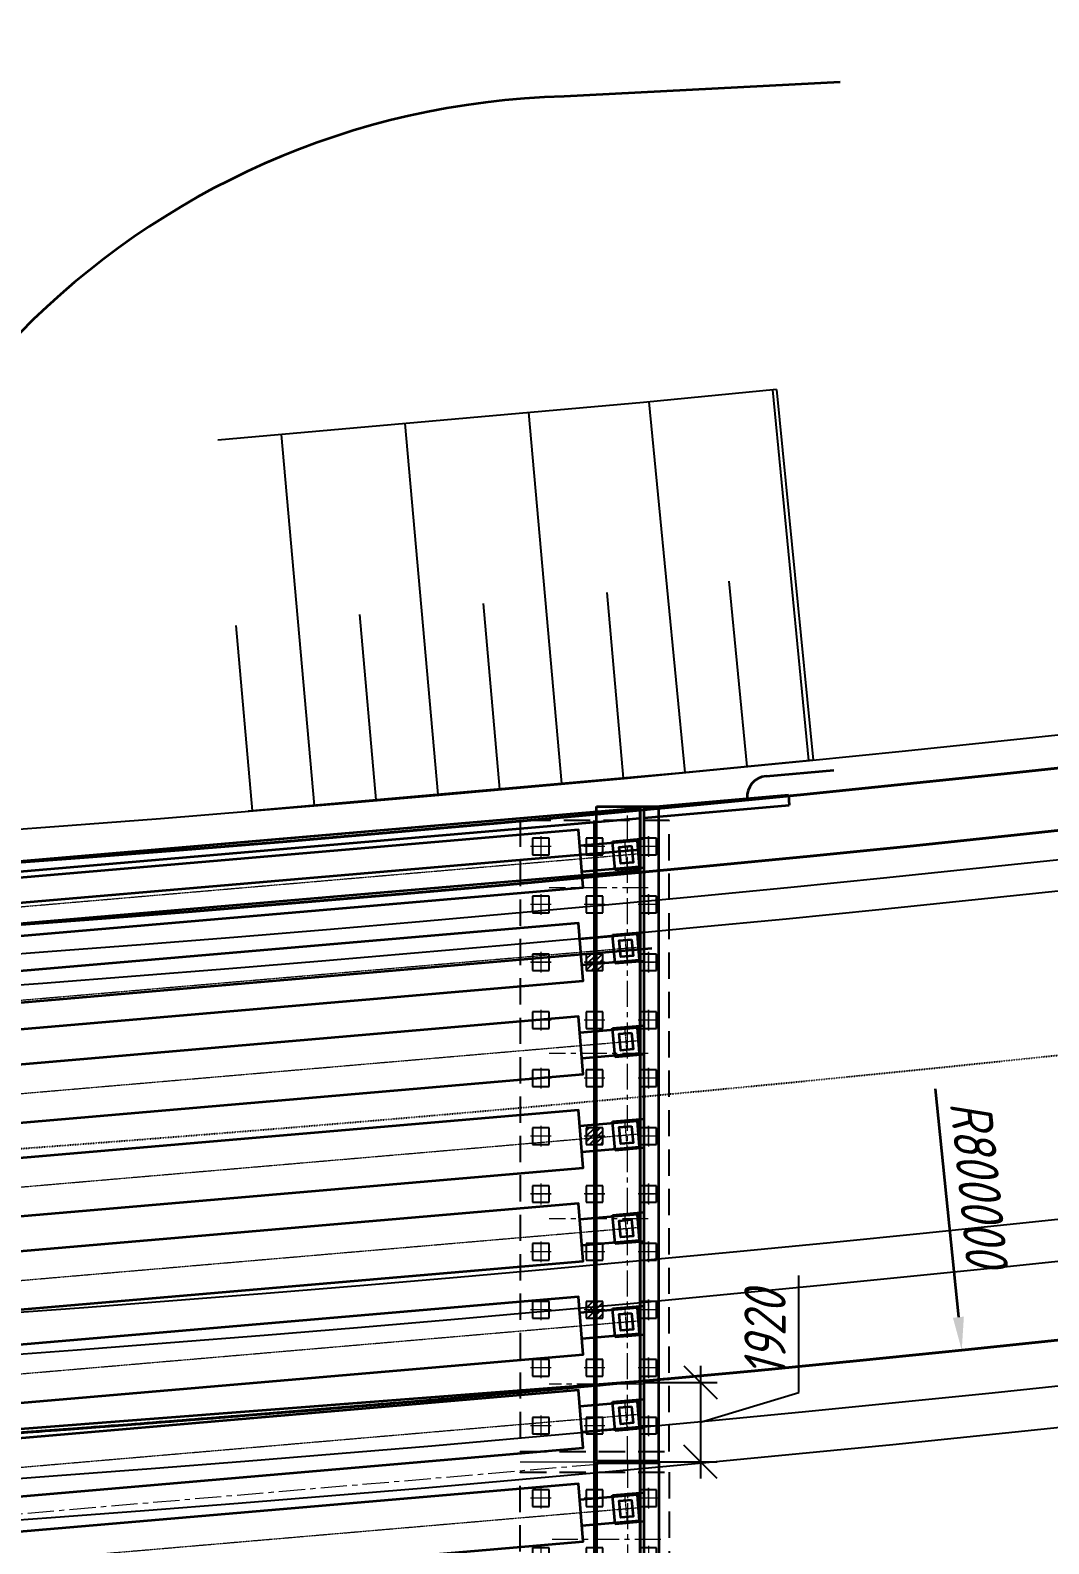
# Model space of a CAD drawing. Header units: millimetres. Extents: x 263685 to 14136308, y -2404013 to 2433772.
# Drawn here: x 6911877 to 6936498, y -669483 to -632901 of the extents above; entities that cross this region are included whole.
import ezdxf
from ezdxf import colors
from ezdxf.entities.mleader import LeaderData, LeaderLine
from ezdxf.math import Vec2, Vec3

# ---------------------------------------------------------------- set-up
doc = ezdxf.new("R2010")
doc.units = ezdxf.units.MM
for name, pattern in [('15-15', [6, 1.5, -3, 1.5]), ('CENTER', [50.8, 31.75, -6.35, 6.35, -6.35]), ('DASHED', [7, 5, -2, 0]), ('невидимая', [9.525, 6.35, -3.175]), ('осевая', [2, 1.25, -0.25, 0.25, -0.25])]:
    doc.linetypes.add(name, pattern=pattern)
for name, color, linetype, lineweight in [('1-Бетон', 106, 'Continuous', 35), ('1-Оси', 1, 'CENTER', 20), ('ИС_Выноски', 3, 'Continuous', 18), ('ИС_Ось', 3, 'осевая', 18)]:
    doc.layers.add(name, color=color, linetype=linetype, lineweight=lineweight)
doc.layers.add('_Defpoints', color=8, linetype='Continuous', plot=False)
for name, color, linetype in [('_Размер', 7, 'Continuous'), ('ИС_Невидимая', 4, 'невидимая'), ('Основное направление 30.05.Верх покрытия', 7, 'Continuous'), ('Основное направление 30.05.Ось трассы', 7, 'Continuous'), ('Основное направление 30.05.Проектные откосы', 84, 'Continuous'), ('Ось_петли_новый план.Верх покрытия', 7, 'Continuous'), ('Петля 1 ось справа.Верх покрытия', 7, 'Continuous'), ('Штриховая', 7, 'Continuous')]:
    doc.layers.add(name, color=color, linetype=linetype)
doc.styles.add('0', font='isocpeur.ttf', dxfattribs={"width": 0.8, "oblique": 15})
doc.styles.add('ISOCPEUR', font='isocpeur.ttf', dxfattribs={"width": 0.8, "oblique": 15, "height": 2.5})
doc.dimstyles.new('М400нов', dxfattribs={"dimscale": 400, "dimtxt": 2.5, "dimasz": 2, "dimexe": 1, "dimexo": 1, "dimgap": 0.8, "dimtad": 1, "dimdec": 0, "dimzin": 0, "dimdsep": 46, "dimtxsty": '0', "dimblk": 'OBLIQUE', "dimcen": 0.09, "dimdle": 1, "dimclrd": 256, "dimclre": 256, "dimclrt": 256, "dimadec": 4, "dimazin": 0, "dimtfac": 1, "dimtdec": 0, "dimtmove": 1, "dimatfit": 2, "dimfxl": 1, "dimtolj": 1, "dimtzin": 0, "dimlwd": -1, "dimarcsym": 0})

# ---------------------------------------------------------------- blocks, each defined once
blk = doc.blocks.new('A$CE046341B')
at = {"layer": 'Основное направление 30.05.Проектные откосы'}
for p, q in [((6236211.419, 5216944.379, 16.159), (6236205.332, 5216937.75, 16.159)), ((6236212.524, 5216943.365, 16.159), (6236209.48, 5216940.05, 16.159)), ((6236213.629, 5216942.35, 16.159), (6236207.541, 5216935.721, 16.159)), ((6236214.726, 5216941.327, 16.159), (6236211.653, 5216938.039, 16.159)), ((6236215.822, 5216940.303, 16.159), (6236209.676, 5216933.727, 16.159)), ((6236216.917, 5216939.278, 16.159), (6236213.845, 5216935.991, 16.159)), ((6236218.013, 5216938.254, 16.159), (6236211.868, 5216931.679, 16.159)), ((6236219.109, 5216937.23, 16.159), (6236216.037, 5216933.942, 16.159)), ((6236220.205, 5216936.206, 16.159), (6236214.06, 5216929.63, 16.159)), ((6236221.301, 5216935.181, 16.159), (6236218.228, 5216931.894, 16.159))]:
    blk.add_line(p, q, dxfattribs=at)
at = {"layer": 'Основное направление 30.05.Проектные откосы', "linetype": 'Continuous', "flags": 128}
for points in [[(6236205.264, 5216937.813), (6236211.339, 5216944.453), (6236213.746, 5216942.243), (6236221.381, 5216935.107)], [(6236205.264, 5216937.813), (6236205.265, 5216937.811), (6236207.644, 5216935.627), (6236215.192, 5216928.573)]]:
    blk.add_lwpolyline(points, dxfattribs=at)
blk = doc.blocks.new('дорога план')
at = {"layer": 'Основное направление 30.05.Верх покрытия', "color": 84, "flags": 128}
blk.add_lwpolyline([(-265125, 81028, 0.025264), (-191155, 52344, 0.186442), (374243, 80227)], format="xyb", dxfattribs=at)
at = {"layer": 'Основное направление 30.05.Верх покрытия', "color": 6, "flags": 128}
for points in [[(-265125, 77743, 0.024838), (-192097, 49496, 0.186005), (374243, 76946)], [(-265125, 67192, 0.023497), (-195127, 40334, 0.184624), (374243, 66407)], [(-265125, 63916, 0.023087), (-196068, 37485, 0.184202), (374243, 63136)]]:
    blk.add_lwpolyline(points, format="xyb", dxfattribs=at)
at = {"layer": 'Основное направление 30.05.Верх покрытия', "color": 5, "flags": 128}
for points in [[(-265125, 76921, 0.024735), (-192332, 48784, 0.185896), (374243, 76126)], [(374243, 67498, -0.184765), (-194813, 41283, -0.023634), (-265125, 68284, -0.023634)], [(-265125, 62822, 0.022954), (-196382, 36536, 0.184063), (374243, 62046)]]:
    blk.add_lwpolyline(points, format="xyb", dxfattribs=at)
at = {"layer": 'Основное направление 30.05.Ось трассы', "color": 1, "lineweight": 40, "flags": 128}
blk.add_lwpolyline([(-265125, 65117, 0.208487), (374243, 64335)], format="xyb", dxfattribs=at)
at = {"layer": 'Ось_петли_новый план.Верх покрытия', "color": 5, "linetype": 'DASHED', "flags": 128}
blk.add_lwpolyline([(134781, -8031, -0.065719), (-77117, -1002)], format="xyb", dxfattribs=at)
at = {"layer": 'Петля 1 ось справа.Верх покрытия', "color": 5, "linetype": '15-15', "flags": 128}
for points in [[(-265125, 72600, 0.024182), (-193572, 45033, 0.185328), (374243, 71810)], [(-265125, 58518, 0.022417), (-197623, 32786, 0.183514), (374243, 57743)]]:
    blk.add_lwpolyline(points, format="xyb", dxfattribs=at)
at = {"color": 7, "linetype": 'Continuous', "lineweight": -3, "xscale": 1000.000000000001, "yscale": 1000.000000000001, "zscale": 1000.000000000001, "rotation": 228.0647678918259}
blk.add_blockref('A$CE046341B', (286841929, 8125571085), dxfattribs=at)
blk = doc.blocks.new('Б24 план')
at = {"layer": '1-Бетон'}
blk.add_lwpolyline([(1400, -700), (22600, -700), (22600, 700), (1400, 700)], close=True, dxfattribs=at)
for points in [[(1400, -310), (0, -310), (0, 310), (1400, 310)], [(22600, -310), (24000, -310), (24000, 310), (22600, 310)]]:
    blk.add_lwpolyline(points, dxfattribs=at)
at = {"layer": 'ИС_Ось', "color": 3, "ltscale": 20}
for points in [[(300, -310), (300, 310)], [(23700, -310), (23700, 310)], [(0, 0), (24000, 0)]]:
    blk.add_lwpolyline(points, dxfattribs=at)
blk = doc.blocks.new('*U1467')
at = {"rotation": 4.910079921255813}
blk.add_blockref('Б24 план', (-11956, -1027), dxfattribs=at)
blk = doc.blocks.new('*U1468')
at = {"layer": '_Defpoints', "color": 0, "linetype": 'ByBlock', "lineweight": -2, "transparency": 16777216}
for p in [(0, 0), (0, -2258), (0, -4516), (0, -6774), (0, -9032), (0, -11290), (0, -13548), (0, -15806), (0, -18064), (0, -20322), (0, -22580), (0, -24838), (0, -27096), (0, -29354)]:
    blk.add_blockref('*U1467', p, dxfattribs=at)
blk = doc.blocks.new('_None')
blk = doc.blocks.new('*U1423')
at = {"layer": 'ИС_Невидимая', "ltscale": 20}
blk.add_lwpolyline([(0.2, 0.2), (-0.2, 0.2), (-0.2, -0.2), (0.2, -0.2), (0.2, 0.2)], dxfattribs=at)
at = {"layer": 'ИС_Ось', "ltscale": 50}
for points in [[(0.25, 0), (-0.25, 0)], [(0, 0.25), (0, -0.25)]]:
    blk.add_lwpolyline(points, dxfattribs=at)
blk = doc.blocks.new('*U1424')
at = {"color": 0, "linetype": 'ByBlock', "lineweight": -2, "transparency": 16777216}
for p in [(0, 0), (1.3, 0), (2.6, 0), (0, -1.4), (1.3, -1.4), (2.6, -1.4), (0, -2.8), (1.3, -2.8), (2.6, -2.8), (0, -4.2), (1.3, -4.2), (2.6, -4.2), (0, -5.6), (1.3, -5.6), (2.6, -5.6), (0, -7), (1.3, -7), (2.6, -7), (0, -8.4), (1.3, -8.4), (2.6, -8.4), (0, -9.8), (1.3, -9.8), (2.6, -9.8), (0, -11.2), (1.3, -11.2), (2.6, -11.2), (0, -12.6), (1.3, -12.6), (2.6, -12.6), (0, -14), (1.3, -14), (2.6, -14)]:
    blk.add_blockref('*U1423', p, dxfattribs=at)
blk = doc.blocks.new('*U1425')
at = {"layer": 'ИС_Невидимая', "ltscale": 20}
blk.add_lwpolyline([(0.2, 0.2), (-0.2, 0.2), (-0.2, -0.2), (0.2, -0.2), (0.2, 0.2)], dxfattribs=at)
at = {"layer": 'ИС_Ось', "ltscale": 50}
for points in [[(0.25, 0), (-0.25, 0)], [(0, 0.25), (0, -0.25)]]:
    blk.add_lwpolyline(points, dxfattribs=at)
blk = doc.blocks.new('*U1426')
at = {"color": 0, "linetype": 'ByBlock', "lineweight": -2, "transparency": 16777216}
for p in [(0, 0), (1.3, 0), (2.6, 0), (0, -1.4), (1.3, -1.4), (2.6, -1.4), (0, -2.8), (1.3, -2.8), (2.6, -2.8), (0, -4.2), (1.3, -4.2), (2.6, -4.2), (0, -5.6), (1.3, -5.6), (2.6, -5.6), (0, -7), (1.3, -7), (2.6, -7), (0, -8.4), (1.3, -8.4), (2.6, -8.4), (0, -9.8), (1.3, -9.8), (2.6, -9.8), (0, -11.2), (1.3, -11.2), (2.6, -11.2), (0, -12.6), (1.3, -12.6), (2.6, -12.6), (0, -14), (1.3, -14), (2.6, -14)]:
    blk.add_blockref('*U1425', p, dxfattribs=at)
blk = doc.blocks.new('св поле кальм пл')
at = {"layer": 'Штриховая'}
h = blk.add_hatch(dxfattribs=at)
h.set_pattern_fill('ANSI31', color=256, scale=0.03)
h.set_pattern_definition([(176.87772, (12.32287, 38.47471), (-0.00518798, -0.09510861), [])])
h.paths.add_polyline_path([(-64.689, 61.229), (-64.956, 61.527), (-64.659, 61.794), (-64.392, 61.496)])
h = blk.add_hatch(dxfattribs=at)
h.set_pattern_fill('ANSI31', color=256, scale=0.03)
h.set_pattern_definition([(176.87772, (15.45008, 41.27837), (-0.00518798, -0.09510861), [])])
h.paths.add_polyline_path([(-67.817, 58.425), (-68.084, 58.723), (-67.786, 58.99), (-67.519, 58.692)])
h = blk.add_hatch(dxfattribs=at)
h.set_pattern_fill('ANSI31', color=256, scale=0.03)
h.set_pattern_definition([(176.87772, (18.57729, 44.08204), (-0.00518798, -0.09510861), [])])
h.paths.add_polyline_path([(-70.944, 55.621), (-71.211, 55.919), (-70.913, 56.186), (-70.646, 55.888)])
at = {"layer": '1-Бетон', "color": 1}
blk.add_line((-50.397, 74.311), (-73.479, 53.618), dxfattribs=at)
at = {"layer": 'ИС_Невидимая', "ltscale": 0.1}
for points in [[(-62.953, 65.472), (-51.598, 75.652), (-49.195, 72.971), (-60.55, 62.791), (-62.953, 65.472)], [(-63.325, 65.138), (-74.68, 54.958), (-72.277, 52.278), (-60.922, 62.458), (-63.325, 65.138)]]:
    blk.add_lwpolyline(points, dxfattribs=at)
at = {"layer": 'ИС_Ось', "color": 3, "ltscale": 500}
blk.add_lwpolyline([(-73.479, 53.618), (-50.397, 74.312)], dxfattribs=at)
at = {"layer": 'ИС_Ось', "color": 1, "ltscale": 500}
blk.add_lwpolyline([(-60.736, 62.624), (-63.139, 65.305)], dxfattribs=at)
at = {"layer": 'ИС_Ось', "color": 1, "lineweight": 40, "ltscale": 2, "true_color": 0xff0000, "flags": 128}
blk.add_lwpolyline([(34.634, -46.806, 0.046583), (-64.636, 63.963, 0.046583)], format="xyb", dxfattribs=at)
at = {"color": 1, "rotation": 131.8774809}
for name, p in [('*U1426', (-60.418, 63.581)), ('*U1424', (-72.146, 53.067))]:
    blk.add_blockref(name, p, dxfattribs=at)
blk = doc.blocks.new('*D295')
at = {"layer": '1-Бетон', "transparency": 16777216}
blk.add_line((6933750, -658489), (6934314, -664008), dxfattribs=at)
blk.add_solid([(6934447, -663994), (6934182, -664022), (6934396, -664804)], dxfattribs=at)
at = {"layer": 'Defpoints', "color": 0, "transparency": 16777216}
for p in [(6853074, 131052), (6934396, -664804)]:
    blk.add_point(p, dxfattribs=at)
at = {"layer": '1-Бетон', "transparency": 16777216, "insert": (6934808, -660767), "char_height": 1000, "attachment_point": 5, "rotation": 275.8344, "style": '0'}
blk.add_mtext('\\A1;R800000', dxfattribs=at)
blk = doc.blocks.new('_OBLIQUE')
at = {"color": 0, "linetype": 'ByBlock', "lineweight": -2}
blk.add_line((0.5, 0.5), (-0.5, -0.5), dxfattribs=at)
blk = doc.blocks.new('*D1449')
at = {"layer": '_Размер', "transparency": 16777216}
for p, q in [((6930459, -665831), (6930459, -663003)), ((6928079, -665184), (6928079, -667905)), ((6928079, -666545), (6930459, -665831))]:
    blk.add_line(p, q, dxfattribs=at)
at = {"layer": '_Размер', "lineweight": -2, "transparency": 16777216}
for p, q in [((6926719, -665584), (6928479, -665584)), ((6925919, -667505), (6928479, -667505))]:
    blk.add_line(p, q, dxfattribs=at)
at = {"layer": 'Defpoints', "color": 0, "transparency": 16777216}
for p in [(6926319, -665584), (6925519, -667505), (6928079, -667505)]:
    blk.add_point(p, dxfattribs=at)
at = {"layer": '_Размер', "transparency": 16777216, "xscale": 800, "yscale": 800, "zscale": 800}
for p, rotation in [((6928079, -665584), 90), ((6928079, -667505), 270)]:
    blk.add_blockref('_OBLIQUE', p, dxfattribs=dict(at, rotation=rotation))
at = {"layer": '_Размер', "transparency": 16777216, "insert": (6929639, -664417), "char_height": 1000, "attachment_point": 5, "rotation": 90, "style": '0'}
blk.add_mtext('\\A1;1920', dxfattribs=at)
blk = doc.blocks.new('мост план кальмиус')
at = {"layer": '1-Бетон', "color": 5}
for p, q in [((72880.2, 16441.1), (73645.4, 16506.9)), ((72940.2, 15743.7), (72880.2, 16441.1)), ((73645.4, 15804.3), (72940.2, 15743.7)), ((72880.2, 14183.1), (73645.4, 14248.9)), ((72940.2, 13485.7), (72880.2, 14183.1)), ((73645.4, 13546.3), (72940.2, 13485.7)), ((72880.2, 11925.1), (73645.4, 11990.9)), ((72940.2, 11227.7), (72880.2, 11925.1)), ((73645.4, 11288.3), (72940.2, 11227.7)), ((72880.2, 9667.1), (73645.4, 9732.9)), ((72940.2, 8969.7), (72880.2, 9667.1)), ((73645.4, 9030.3), (72940.2, 8969.7)), ((72880.2, 7409.1), (73645.4, 7474.9)), ((72940.2, 6711.7), (72880.2, 7409.1)), ((73645.4, 6772.3), (72940.2, 6711.7)), ((72880.2, 5151.1), (73645.4, 5216.9)), ((72940.2, 4453.7), (72880.2, 5151.1)), ((73645.4, 4514.3), (72940.2, 4453.7)), ((72880.2, 2893.1), (73645.4, 2958.9)), ((72940.2, 2195.7), (72880.2, 2893.1)), ((73645.4, 2256.3), (72940.2, 2195.7)), ((72880.2, 635.1), (73645.4, 700.9)), ((72940.2, -62.3), (72880.2, 635.1)), ((73645.4, -1.7), (72940.2, -62.3))]:
    blk.add_line(p, q, dxfattribs=at)
at = {"layer": '1-Бетон', "color": 3}
blk.add_line((72495.4, 1417.6), (73995.4, 1417.6), dxfattribs=at)
at = {"layer": '1-Бетон'}
for points in [[(78386.5, 34792.2), (71714.6, 34446.9)], [(76590.5, 18019.1), (78230.2, 18162.6)], [(73645.5, 17259.6), (77132.2, 17564.6)], [(77132.2, 17564.6), (77153.9, 17315.6)], [(-73548, 17251), (-48683.5, 15114.9), (-16232.3, 13749.2), (16229.7, 13749.2), (48680.9, 15114.9), (73545.4, 17251)], [(73545.4, -14311.1), (73545.4, 17251)], [(73645.4, -14302.5), (73645.4, 17259.6)], [(73645.5, 17008.6), (77153.9, 17315.6)], [(-15101.7, 13499.2), (16235, 13499.2), (48696.9, 14865.4), (73545.4, 17000.1)], [(73544.5, 1469.8), (73644.5, 1469.8)]]:
    blk.add_lwpolyline(points, dxfattribs=at)
at = {"layer": '1-Бетон', "color": 4}
for points in [[(49569.5, 15191.3), (73545.4, 17251), (73545.4, -14311.1), (50601.3, -16282.2), (49569.5, -16325.6), (49569.5, 15191.3)], [(-15101.7, 12749.2), (16250.7, 12749.2), (48744.8, 14116.7), (73545.4, 16247.3)], [(-15101.7, 12249.2), (16261.3, 12249.2), (48776.7, 13617.6), (73545.4, 15745.5)], [(49856.3, 11799.8), (73832.1, 13859.6)], [(73499.4, 3383.5), (49570.5, 1537.2)]]:
    blk.add_lwpolyline(points, dxfattribs=at)
at = {"layer": '1-Бетон', "color": 3}
for points in [[(72495.4, 1467.6), (72495.6, 17287.6)], [(72495.6, 17287.6), (73995.6, 17287.8)], [(73995.4, 1467.6), (73995.6, 17287.8)], [(72495.4, 1467.6), (73995.4, 1467.6)], [(72495.4, 1417.6), (72495.6, -14402.4)], [(73995.4, 1417.6), (73995.6, -14402.4)]]:
    blk.add_lwpolyline(points, dxfattribs=at)
at = {"layer": '1-Бетон', "color": 5}
for points in [[(73341.4, 16330.2), (73375.7, 15931.7), (73076.8, 15906), (73042.5, 16304.5), (73341.4, 16330.2)], [(73341.4, 14072.2), (73375.7, 13673.7), (73076.8, 13648), (73042.5, 14046.5), (73341.4, 14072.2)], [(73341.4, 11814.2), (73375.7, 11415.7), (73076.8, 11390), (73042.5, 11788.5), (73341.4, 11814.2)], [(73341.4, 9556.2), (73375.7, 9157.7), (73076.8, 9132), (73042.5, 9530.5), (73341.4, 9556.2)], [(73341.4, 7298.2), (73375.7, 6899.7), (73076.8, 6874), (73042.5, 7272.5), (73341.4, 7298.2)], [(73341.4, 5040.2), (73375.7, 4641.7), (73076.8, 4616), (73042.5, 5014.5), (73341.4, 5040.2)], [(73341.4, 2782.2), (73375.7, 2383.7), (73076.8, 2358), (73042.5, 2756.5), (73341.4, 2782.2)], [(73341.4, 524.2), (73375.7, 125.7), (73076.8, 100), (73042.5, 498.5), (73341.4, 524.2)]]:
    blk.add_lwpolyline(points, dxfattribs=at)
at = {"layer": '1-Бетон'}
for centre, radius, start, end in [((72209.7, 15293.8), 19159.5, 91.4807, 179.41206), ((76634.1, 17521.1), 500, 95, 185)]:
    blk.add_arc(centre, radius, start, end, dxfattribs=at)
at = {"layer": '1-Оси', "color": 1, "ltscale": 20}
blk.add_lwpolyline([(73545.4, 1469.8), (49672.9, -581), (16548.7, -1975.8), (-16570.8, -1975), (-49675.5, -581), (-73548, 1469.8)], dxfattribs=at)
at = {"layer": '_Defpoints', "color": 4}
blk.add_lwpolyline([(50931, 14906.8), (72053.2, 16721.3)], dxfattribs=at)
at = {"layer": 'ИС_Ось', "color": 1, "ltscale": 500}
for points in [[(73245.4, 1441.9), (73245.6, 17287.7)], [(72445.5, 16942.4), (72445.6, -14057.7)], [(70645.6, 1442.5), (74245.6, 1442.6)], [(73245.4, 1441.9), (73245.4, -14402.4)]]:
    blk.add_lwpolyline(points, dxfattribs=at)
at = {"layer": 'ИС_Ось', "ltscale": 50}
for points in [[(71145.5, 16567.3), (71145.5, 16067.3)], [(72445.5, 16567.3), (72445.5, 16067.3)], [(73744.7, 16567.3), (73744.7, 16067.3)], [(71395.5, 16317.3), (70895.5, 16317.3)], [(72695.5, 16317.3), (72195.5, 16317.3)], [(73994.7, 16317.3), (73494.7, 16317.3)], [(71145.5, 15167.3), (71145.5, 14667.3)], [(72445.5, 15167.3), (72445.5, 14667.3)], [(73744.7, 15167.3), (73744.7, 14667.3)], [(71395.5, 14917.3), (70895.5, 14917.3)], [(72695.5, 14917.3), (72195.5, 14917.3)], [(73994.7, 14917.3), (73494.7, 14917.3)], [(71145.5, 13767.3), (71145.5, 13267.3)], [(72445.5, 13767.3), (72445.5, 13267.3)], [(73744.7, 13767.3), (73744.7, 13267.3)], [(71395.5, 13517.3), (70895.5, 13517.3)], [(72695.5, 13517.3), (72195.5, 13517.3)], [(73994.7, 13517.3), (73494.7, 13517.3)], [(71395.5, 12117.3), (70895.5, 12117.3)], [(71145.5, 12367.3), (71145.5, 11867.3)], [(72695.5, 12117.3), (72195.5, 12117.3)], [(72445.5, 12367.3), (72445.5, 11867.3)], [(73994.7, 12117.3), (73494.7, 12117.3)], [(73744.7, 12367.3), (73744.7, 11867.3)], [(71395.5, 10717.3), (70895.5, 10717.3)], [(71145.5, 10967.3), (71145.5, 10467.3)], [(72695.5, 10717.3), (72195.5, 10717.3)], [(72445.5, 10967.3), (72445.5, 10467.3)], [(73994.7, 10717.3), (73494.7, 10717.3)], [(73744.7, 10967.3), (73744.7, 10467.3)], [(71145.5, 9567.3), (71145.5, 9067.3)], [(72445.5, 9567.3), (72445.5, 9067.3)], [(73744.7, 9567.3), (73744.7, 9067.3)], [(71395.5, 9317.3), (70895.5, 9317.3)], [(72695.5, 9317.3), (72195.5, 9317.3)], [(73994.7, 9317.3), (73494.7, 9317.3)], [(71145.5, 8167.3), (71145.5, 7667.3)], [(72445.5, 8167.3), (72445.5, 7667.3)], [(73744.7, 8167.3), (73744.7, 7667.3)], [(71395.5, 7917.3), (70895.5, 7917.3)], [(72695.5, 7917.3), (72195.5, 7917.3)], [(73994.7, 7917.3), (73494.7, 7917.3)], [(71145.5, 6767.3), (71145.5, 6267.3)], [(72445.5, 6767.3), (72445.5, 6267.3)], [(73744.7, 6767.3), (73744.7, 6267.3)], [(71395.5, 6517.3), (70895.5, 6517.3)], [(72695.5, 6517.3), (72195.5, 6517.3)], [(73994.7, 6517.3), (73494.7, 6517.3)], [(71145.5, 5367.3), (71145.5, 4867.3)], [(72445.5, 5367.3), (72445.5, 4867.3)], [(73744.7, 5367.3), (73744.7, 4867.3)], [(71395.5, 5117.3), (70895.5, 5117.3)], [(72695.5, 5117.3), (72195.5, 5117.3)], [(73994.7, 5117.3), (73494.7, 5117.3)], [(71395.5, 3717.3), (70895.5, 3717.3)], [(71145.5, 3967.3), (71145.5, 3467.3)], [(72695.5, 3717.3), (72195.5, 3717.3)], [(72445.5, 3967.3), (72445.5, 3467.3)], [(73994.7, 3717.3), (73494.7, 3717.3)], [(73744.7, 3967.3), (73744.7, 3467.3)], [(71145.5, 2567.3), (71145.5, 2067.3)], [(72445.5, 2567.3), (72445.5, 2067.3)], [(73744.7, 2567.3), (73744.7, 2067.3)], [(71395.5, 2317.3), (70895.5, 2317.3)], [(72695.5, 2317.3), (72195.5, 2317.3)], [(73994.7, 2317.3), (73494.7, 2317.3)], [(71144.7, 817.8), (71144.7, 317.8)], [(72445.6, 817.8), (72445.6, 317.8)], [(73744.7, 817.8), (73744.7, 317.8)], [(71394.7, 567.8), (70894.7, 567.8)], [(72695.6, 567.8), (72195.6, 567.8)], [(73994.7, 567.8), (73494.7, 567.8)]]:
    blk.add_lwpolyline(points, dxfattribs=at)
at = {"layer": 'ИС_Ось', "color": 3, "ltscale": 500}
for points in [[(73745, 15317.8), (71345.5, 15317.8)], [(73745, 11317.8), (71345.5, 11317.8)], [(73745, 7317.8), (71345.5, 7317.8)], [(73645, 3317.8), (71345.5, 3317.8)], [(74043.9, -432.2), (71345.5, -432.2)]]:
    blk.add_lwpolyline(points, dxfattribs=at)
at = {"layer": '1-Бетон', "color": 1, "xscale": 999.9999999999986, "yscale": 999.9999999999986, "zscale": 999.9999999999986, "rotation": 228.1225190970572}
blk.add_blockref('св поле кальм пл', (-16526.7, -1975.8), dxfattribs=at)
at = {"layer": '_Defpoints'}
blk.add_blockref('*U1468', (61552, 15116.6), dxfattribs=at)
at = {"layer": 'ИС_Выноски'}
ml = blk.add_multileader_mtext('Standard', dxfattribs=at)
ml.set_content('Ось ростверка опоры ОК6 ПК 71+26,32', color=256, style='ISOCPEUR')
ml.set_leader_properties(color=256, linetype='ByLayer')
ml.set_arrow_properties(name='NONE')
ml.build(insert=Vec2(0, 0))
ml.multileader.update_dxf_attribs({"text_left_attachment_type": 6, "text_right_attachment_type": 6, "dogleg_length": 0.36, "arrow_head_size": 600, "scale": 200})
ctx = ml.context
ctx.base_point, ctx.scale, ctx.char_height, ctx.arrow_head_size, ctx.landing_gap_size, ctx.plane_origin, ctx.plane_x_axis, ctx.plane_y_axis = Vec3(73245.4, -32330.6), 200, 1200, 600, 125, Vec3(80241.1, -7446.2), Vec3(0, 1), Vec3(-1, 0)
ctx.left_attachment, ctx.right_attachment, ctx.text_align_type = 6, 6, 1
notes = []
notes.append((ctx, [(1, (1, 1, 0), (73245.4, -15820.4), (0, -1), 161, [(1, [(73245.4, -14402.4)], 0, [])])]))
ctx.mtext.insert, ctx.mtext.text_direction, ctx.mtext.rotation, ctx.mtext.width, ctx.mtext.alignment, ctx.mtext.flow_direction = Vec3(71805.4, -24156), Vec3(0, 1), 1.5707963, 17109.09, 2, 5
for ctx, leaders in notes:
    for number, flags, end, landing, length, lines in leaders:
        leader = LeaderData()
        leader.index, (leader.has_last_leader_line, leader.has_dogleg_vector, leader.attachment_direction) = number, flags
        leader.last_leader_point, leader.dogleg_vector, leader.dogleg_length = Vec3(end), Vec3(landing), length
        for number, points, colour, breaks in lines:
            line = LeaderLine()
            line.index, line.vertices, line.color, line.breaks = number, Vec3.list(points), colors.encode_raw_color(colour), breaks
            leader.lines.append(line)
        ctx.leaders.append(leader)

msp = doc.modelspace()

# ---------------------------------------------------------------- linework, layer by layer
at = {"layer": '1-Бетон'}
msp.add_arc((6853073.53, 131052.1027), 800000.0321, 273.2466413581, 275.1317412077, dxfattribs=at)
at = {"layer": '_Defpoints', "lineweight": 40, "flags": 128}
for points in [[(6538752.5302, -589636.0559, 0.2084871919), (7167131.0908, -589750.8949, 0.2084871919)], [(6526179.6907, -618463.5811, 0.2084871919), (7179693.3927, -618583.0137, 0.2084871919)]]:
    msp.add_lwpolyline(points, format="xyb", dxfattribs=at)
at = {"layer": 'Основное направление 30.05.Ось трассы', "color": 2, "lineweight": 40, "true_color": 0xf1eb1f, "flags": 128}
for points in [[(6538152.8717, -591010.9776, 0.2084871919), (7167730.2467, -591126.0357, 0.2084871919)], [(6526779.3492, -617088.6594, 0.2084871919), (7179094.2368, -617207.8729, 0.2084871919)]]:
    msp.add_lwpolyline(points, format="xyb", dxfattribs=at)
at = {"layer": 'Основное направление 30.05.Ось трассы', "color": 1, "lineweight": 40, "flags": 128}
msp.add_lwpolyline([(6533255.6608, -602239.5049, 0.2084871919), (7172623.3532, -602356.3522)], format="xyb", dxfattribs=at)

# ---------------------------------------------------------------- block references
at = {"rotation": 0.05956409231201451}
msp.add_blockref('дорога план', (6798447.7567, -667080.4588), dxfattribs=at)
at = {"layer": '1-Бетон'}
msp.add_blockref('мост план кальмиус', (6853073.53, -668947.9294), dxfattribs=at)

# ---------------------------------------------------------------- dimensions: what is measured, and where the dimension line sits
dim = msp.add_radius_dim(center=(6853073.53, 131052.1027), mpoint=(6934395.7587, -664803.8808), dimstyle='М400нов', override={"dimsah": 1}, dxfattribs=at)
dim.commit()
dim.dimension.update_dxf_attribs({"geometry": '*D295', "text_midpoint": (6933991.7931, -660850.4916), "dimtype": 164})
at = {"layer": '_Размер'}
dim = msp.add_linear_dim(base=(6928079.4822, -667505.3747), p1=(6926318.968, -665584.0181), p2=(6925519.1452, -667505.3747), angle=90, dimstyle='М400нов', override={"dimrnd": 10}, dxfattribs=at)
dim.commit()
dim.dimension.update_dxf_attribs({"geometry": '*D1449', "text_midpoint": (6929639.4822, -665510.6964)})

# ---------------------------------------------------------------- leaders
at = {"layer": 'ИС_Выноски'}
ml = msp.add_multileader_mtext('Standard', dxfattribs=at)
ml.set_content('Ось ростверка опоры ОК6 ПК 71+26,32', color=256, style='ISOCPEUR')
ml.set_leader_properties(color=256, linetype='ByLayer')
ml.set_arrow_properties(name='NONE')
ml.build(insert=Vec2(0, 0))
ml.multileader.update_dxf_attribs({"text_left_attachment_type": 6, "text_right_attachment_type": 6, "dogleg_length": 0.36, "arrow_head_size": 600, "scale": 200})
ctx = ml.context
ctx.base_point, ctx.scale, ctx.char_height, ctx.arrow_head_size, ctx.landing_gap_size, ctx.plane_origin, ctx.plane_x_axis, ctx.plane_y_axis = Vec3(6926318.9416, -502635.447), 200, 1200, 600, 125, Vec3(6933314.6181, -477751.0722), Vec3(0, 1), Vec3(-1, 0)
ctx.left_attachment, ctx.right_attachment, ctx.text_align_type = 6, 6, 1
notes = []
notes.append((ctx, [(1, (1, 1, 0), (6926318.9416, -486125.3273), (0, -1), 161.0417, [(1, [(6926318.9416, -484707.3191)], 0, [])])]))
ctx.mtext.insert, ctx.mtext.text_direction, ctx.mtext.rotation, ctx.mtext.width, ctx.mtext.alignment, ctx.mtext.flow_direction = Vec3(6924878.9416, -494460.908), Vec3(0, 1), 1.5707963268, 17109.090455, 2, 5
for ctx, leaders in notes:
    for number, flags, end, landing, length, lines in leaders:
        leader = LeaderData()
        leader.index, (leader.has_last_leader_line, leader.has_dogleg_vector, leader.attachment_direction) = number, flags
        leader.last_leader_point, leader.dogleg_vector, leader.dogleg_length = Vec3(end), Vec3(landing), length
        for number, points, colour, breaks in lines:
            line = LeaderLine()
            line.index, line.vertices, line.color, line.breaks = number, Vec3.list(points), colors.encode_raw_color(colour), breaks
            leader.lines.append(line)
        ctx.leaders.append(leader)

doc.saveas('drawing.dxf')
